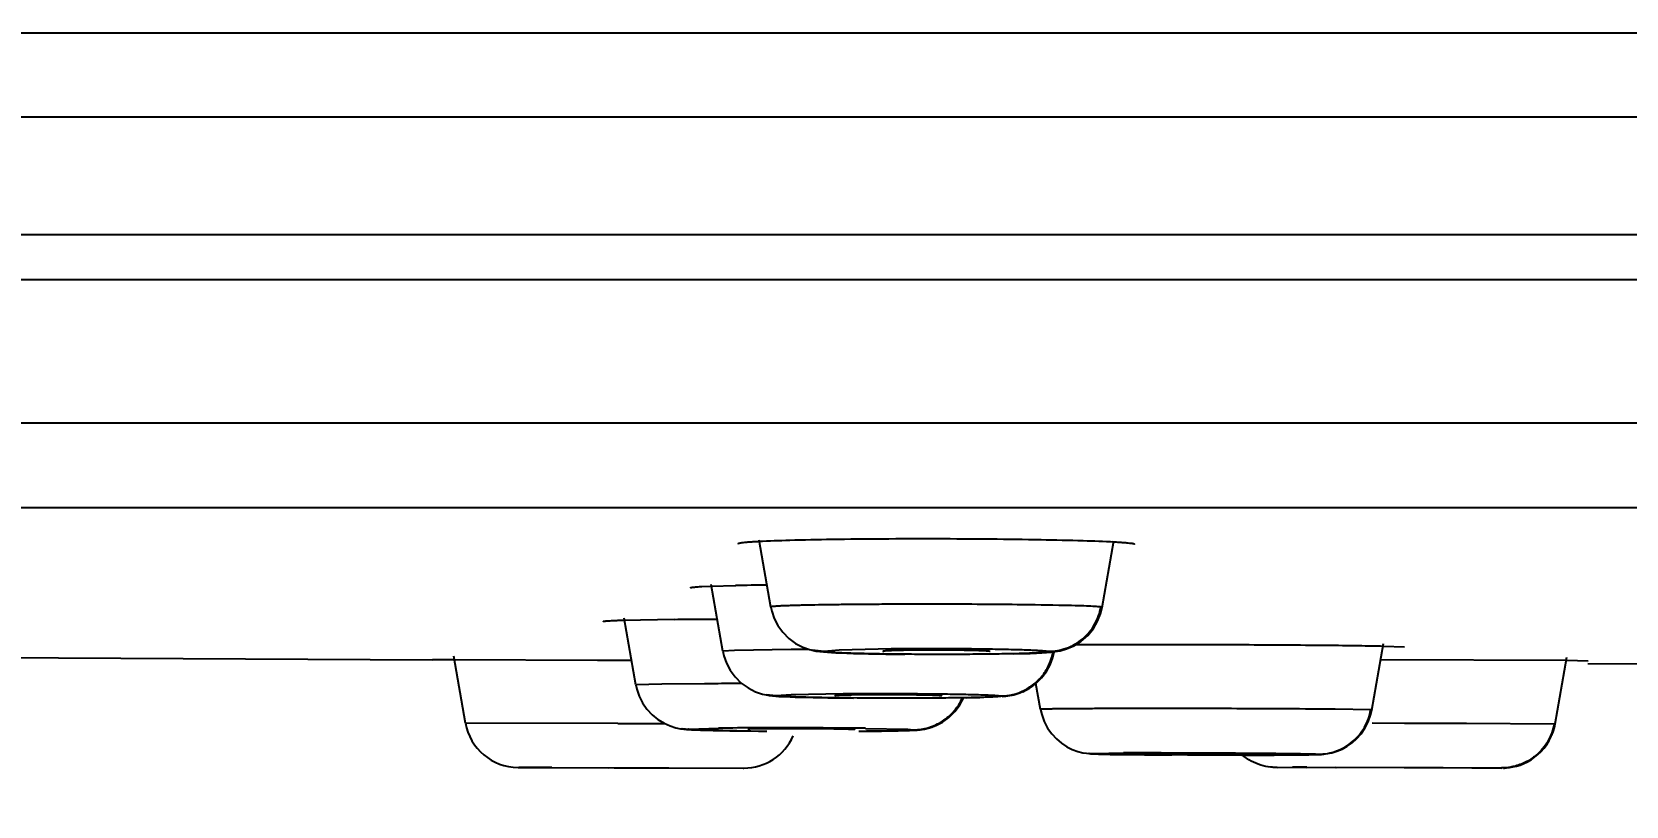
# Model space of a CAD drawing. Header units: millimetres. Extents: x 1236 to 1656, y -100 to 494.
# Drawn here: x 1374.68 to 1377.652, y 390.348 to 391.792 of the extents above; entities that cross this region are included whole.
import ezdxf

# ---------------------------------------------------------------- set-up
doc = ezdxf.new("R2010")
doc.units = ezdxf.units.MM
doc.header["$LTSCALE"] = 0.1
doc.layers.add('DIM', color=3, linetype='Continuous')
doc.styles.get("Standard").update_dxf_attribs({"font": 'arial.ttf'})
doc.dimstyles.new('ISO-25', dxfattribs={"dimtxt": 2.5, "dimasz": 2.5, "dimexe": 1.25, "dimexo": 0.625, "dimtad": 1, "dimlfac": 5, "dimtxsty": 'Standard', "dimcen": 2.5, "dimadec": 0, "dimazin": 0, "dimtfac": 1, "dimtmove": 0, "dimatfit": 3, "dimfxl": 0, "dimarcsym": 0})

# ---------------------------------------------------------------- blocks, each defined once
blk = doc.blocks.new('*D46')
at = {"layer": 'Defpoints', "color": 0}
for p in [(1353.4582, 391.7923), (1406.9365, 391.792), (1406.9365, 381.2448)]:
    blk.add_point(p, dxfattribs=at)
at = {"layer": 'DIM', "color": 0, "lineweight": -2}
for p, q in [((1353.4582, 391.1673), (1353.4582, 379.9948)), ((1406.9365, 391.167), (1406.9365, 379.9948)), ((1355.9582, 381.2448), (1404.4365, 381.2448))]:
    blk.add_line(p, q, dxfattribs=at)
at = {"layer": 'DIM', "color": 0}
for points in [[(1355.9582, 381.6614), (1355.9582, 380.8281), (1353.4582, 381.2448)], [(1404.4365, 381.6614), (1404.4365, 380.8281), (1406.9365, 381.2448)]]:
    blk.add_solid(points, dxfattribs=at)
at = {"layer": 'DIM', "color": 0, "insert": (1399.1948, 383.1462), "char_height": 2.5, "attachment_point": 5}
blk.add_mtext('267.5', dxfattribs=at)

msp = doc.modelspace()

# ---------------------------------------------------------------- linework, layer by layer
for p, q in [((1380.1973, 391.7901), (1365.5215, 391.7901)), ((1370.339, 391.6333), (1380.1973, 391.6338)), ((1380.1973, 391.4134), (1370.3893, 391.4134)), ((1406.512, 391.3297), (1353.8824, 391.3297)), ((1375.0915, 391.0624), (1374.2653, 391.0625)), ((1375.1407, 391.0624), (1375.0915, 391.0624)), ((1375.1902, 391.0624), (1375.1407, 391.0624)), ((1375.955, 391.0623), (1375.1902, 391.0624)), ((1375.9956, 391.0623), (1375.955, 391.0623)), ((1376.2059, 391.0623), (1375.9956, 391.0623)), ((1376.2304, 391.0623), (1376.2059, 391.0623)), ((1376.2674, 391.0623), (1376.2304, 391.0623)), ((1376.4055, 391.0623), (1376.2674, 391.0623)), ((1376.4489, 391.0623), (1376.4055, 391.0623)), ((1376.4635, 391.0623), (1376.4489, 391.0623)), ((1376.5431, 391.0623), (1376.4635, 391.0623)), ((1376.5604, 391.0623), (1376.5431, 391.0623)), ((1376.6037, 391.0623), (1376.5604, 391.0623)), ((1376.7367, 391.0623), (1376.6037, 391.0623)), ((1376.7773, 391.0623), (1376.7367, 391.0623)), ((1377.5086, 391.0622), (1376.7773, 391.0623)), ((1377.5484, 391.0622), (1377.5086, 391.0622)), ((1377.8627, 391.0622), (1377.5484, 391.0622)), ((1368.0303, 390.9056), (1380.1973, 390.9045)), ((1376.0575, 390.7191), (1376.0356, 390.8437)), ((1376.6751, 390.7185), (1376.697, 390.8426)), ((1375.9457, 390.7576), (1375.9288, 390.7568)), ((1375.992, 390.759), (1375.9457, 390.7576)), ((1375.9682, 390.6365), (1375.9462, 390.7612)), ((1375.8773, 390.6956), (1375.7836, 390.694)), ((1375.806, 390.5737), (1375.784, 390.6985)), ((1375.9571, 390.6961), (1375.9295, 390.696)), ((1376.0575, 390.7191), (1376.0575, 390.7191)), ((1376.6723, 390.7066), (1376.6751, 390.7184)), ((1376.6751, 390.7185), (1376.6731, 390.7191)), ((1375.9898, 390.638), (1375.9682, 390.6365)), ((1375.9682, 390.6365), (1375.9682, 390.6365)), ((1376.0956, 390.6398), (1375.9898, 390.638)), ((1376.1283, 390.64), (1376.0956, 390.6398)), ((1376.1343, 390.6386), (1376.134, 390.6386)), ((1376.1571, 390.6359), (1376.1343, 390.6386)), ((1376.1568, 390.6371), (1376.1849, 390.6394)), ((1376.1849, 390.6394), (1376.2817, 390.6415)), ((1376.2664, 390.6363), (1376.2673, 390.636)), ((1376.4664, 390.636), (1376.4655, 390.6363)), ((1376.5833, 390.625), (1376.5858, 390.6355)), ((1377.178, 390.527), (1377.1999, 390.6509)), ((1377.2393, 390.644), (1377.2001, 390.6457)), ((1373.9101, 390.6284), (1375.4268, 390.6206)), ((1375.4663, 390.6205), (1375.4268, 390.6206)), ((1375.4882, 390.5026), (1375.4662, 390.6276)), ((1375.7341, 390.6195), (1375.4663, 390.6205)), ((1375.798, 390.6192), (1375.7341, 390.6195)), ((1376.51, 390.6319), (1376.5265, 390.6323)), ((1377.5419, 390.6192), (1377.1945, 390.6209)), ((1377.52, 390.5014), (1377.5419, 390.6254)), ((1377.5813, 390.6184), (1377.5419, 390.6192)), ((1375.8543, 390.5754), (1375.806, 390.5737)), ((1375.9341, 390.5761), (1375.8543, 390.5754)), ((1376.0032, 390.5763), (1375.9846, 390.5763)), ((1376.5603, 390.5282), (1376.5518, 390.5764)), ((1376.049, 390.5552), (1376.0489, 390.5552)), ((1376.0677, 390.5534), (1376.049, 390.5552)), ((1376.0674, 390.5543), (1376.0957, 390.5561)), ((1376.0957, 390.5561), (1376.1927, 390.5576)), ((1376.1771, 390.5536), (1376.1779, 390.5533)), ((1376.3771, 390.5531), (1376.3763, 390.5534)), ((1376.489, 390.5521), (1376.4956, 390.5528)), ((1376.5068, 390.5546), (1376.5076, 390.5547)), ((1377.1762, 390.5272), (1377.1097, 390.5284)), ((1377.1758, 390.5173), (1377.178, 390.527)), ((1377.178, 390.527), (1377.1762, 390.5272)), ((1375.772, 390.5019), (1375.4882, 390.5026)), ((1375.772, 390.5019), (1375.8602, 390.5016)), ((1375.892, 390.4917), (1375.8913, 390.4918)), ((1375.9054, 390.4907), (1375.892, 390.4917)), ((1375.9052, 390.4915), (1375.9602, 390.4931)), ((1375.9161, 390.4901), (1375.9054, 390.4908)), ((1375.9944, 390.4882), (1375.9161, 390.4901)), ((1375.9597, 390.4888), (1375.9701, 390.4886)), ((1376.0184, 390.4912), (1376.0149, 390.4908)), ((1376.0149, 390.4908), (1376.0157, 390.4906)), ((1376.1089, 390.492), (1376.0184, 390.4912)), ((1376.2149, 390.4902), (1376.2142, 390.4904)), ((1376.215, 390.4902), (1376.2149, 390.4902)), ((1376.2343, 390.4928), (1376.3129, 390.491)), ((1376.3135, 390.4889), (1376.2356, 390.4875)), ((1376.3129, 390.491), (1376.3237, 390.4903)), ((1376.3239, 390.4896), (1376.3135, 390.4889)), ((1376.3388, 390.4906), (1376.339, 390.4906)), ((1377.1786, 390.5028), (1377.2391, 390.5027)), ((1377.2391, 390.5027), (1377.2985, 390.5026)), ((1377.2985, 390.5026), (1377.3546, 390.5024)), ((1377.3546, 390.5024), (1377.5182, 390.5015)), ((1377.52, 390.5014), (1377.5182, 390.5015)), ((1377.5185, 390.4946), (1377.52, 390.5014)), ((1376.6509, 390.4457), (1376.6505, 390.4457)), ((1376.6597, 390.4453), (1376.6509, 390.4457)), ((1376.6597, 390.4453), (1376.6585, 390.4455)), ((1376.6596, 390.4458), (1376.7148, 390.4468)), ((1376.7861, 390.4433), (1376.6597, 390.4453)), ((1376.7133, 390.444), (1376.7323, 390.4438)), ((1376.7323, 390.4438), (1376.754, 390.4436)), ((1376.754, 390.4436), (1376.7783, 390.4434)), ((1376.7693, 390.4452), (1376.7699, 390.4451)), ((1376.7783, 390.4434), (1376.805, 390.4432)), ((1376.9693, 390.4447), (1376.9686, 390.4448)), ((1376.9693, 390.4447), (1376.9693, 390.4447)), ((1376.9736, 390.4429), (1376.9958, 390.443)), ((1376.9958, 390.443), (1377.0156, 390.4431)), ((1377.0156, 390.4431), (1377.0329, 390.4432)), ((1377.0781, 390.4446), (1377.0793, 390.4444)), ((1375.5863, 390.42), (1375.5875, 390.42)), ((1375.5875, 390.42), (1375.7546, 390.4194)), ((1375.5876, 390.4197), (1375.5877, 390.4197)), ((1375.6491, 390.4196), (1375.5876, 390.4197)), ((1375.6471, 390.4196), (1375.7655, 390.4193)), ((1375.7655, 390.4193), (1375.8676, 390.419)), ((1375.7655, 390.4193), (1376.0059, 390.4184)), ((1375.8676, 390.419), (1376.006, 390.4186)), ((1376.0059, 390.4184), (1376.0071, 390.4184)), ((1377.0017, 390.4197), (1376.999, 390.4197)), ((1377.0017, 390.4198), (1377.0005, 390.4199)), ((1377.0017, 390.42), (1377.0304, 390.4202)), ((1377.057, 390.4192), (1377.0017, 390.4198)), ((1377.057, 390.4203), (1377.4201, 390.4189)), ((1377.3107, 390.4191), (1377.1113, 390.4196)), ((1377.1113, 390.4196), (1377.1119, 390.4196)), ((1377.3112, 390.4191), (1377.3107, 390.4191)), ((1377.3113, 390.4191), (1377.3112, 390.4191)), ((1377.4202, 390.4187), (1377.3646, 390.4184)), ((1377.4201, 390.4189), (1377.4213, 390.4188))]:
    msp.add_line(p, q)
for points in [[(1376.0576, 390.7191), (1376.0593, 390.7112), (1376.0638, 390.6979), (1376.0705, 390.6846), (1376.0796, 390.672), (1376.0908, 390.6606), (1376.1035, 390.6513), (1376.117, 390.6443), (1376.1295, 390.6398), (1376.1343, 390.6386)], [(1376.636, 390.6553), (1376.6486, 390.6663), (1376.659, 390.6791), (1376.6669, 390.6929), (1376.6723, 390.7066)], [(1375.9682, 390.6365), (1375.9701, 390.628), (1375.9747, 390.6147), (1375.9816, 390.6013), (1375.9908, 390.5887), (1376.0022, 390.5773), (1376.0151, 390.5681), (1376.029, 390.5611), (1376.0418, 390.5568), (1376.0489, 390.5552)], [(1376.134, 390.6386), (1376.1413, 390.6371), (1376.1491, 390.636), (1376.156, 390.6353), (1376.163, 390.6347), (1376.1704, 390.6343), (1376.179, 390.6338), (1376.1887, 390.6334), (1376.1995, 390.633)], [(1376.1995, 390.633), (1376.2116, 390.6326), (1376.225, 390.6323)], [(1376.5265, 390.6323), (1376.5409, 390.6327), (1376.5529, 390.6332), (1376.5631, 390.6337), (1376.5718, 390.6343), (1376.5797, 390.6349), (1376.5877, 390.6359), (1376.5968, 390.6376), (1376.6088, 390.641), (1376.6223, 390.6468), (1376.636, 390.6553)], [(1376.225, 390.6323), (1376.2395, 390.6319), (1376.2552, 390.6316), (1376.2718, 390.6314), (1376.2892, 390.6311), (1376.3073, 390.6309)], [(1376.5517, 390.5763), (1376.5624, 390.5868), (1376.5714, 390.5987), (1376.5784, 390.6116), (1376.5833, 390.625)], [(1377.5812, 390.6138), (1377.8182, 390.6132), (1379.8271, 390.6109)], [(1375.8061, 390.5737), (1375.8077, 390.566), (1375.8121, 390.553), (1375.8184, 390.5403), (1375.8265, 390.5285), (1375.8362, 390.518), (1375.8471, 390.5092), (1375.8586, 390.5022), (1375.8699, 390.4972), (1375.8803, 390.494), (1375.889, 390.4921), (1375.892, 390.4917)], [(1376.5275, 390.5612), (1376.5398, 390.5677), (1376.5517, 390.5763)], [(1376.5342, 390.5644), (1376.5469, 390.5725), (1376.5518, 390.5767)], [(1376.049, 390.5552), (1376.0545, 390.5542), (1376.0609, 390.5534), (1376.0667, 390.5529), (1376.0725, 390.5525), (1376.0787, 390.5522), (1376.0858, 390.5519), (1376.0938, 390.5516), (1376.1029, 390.5512), (1376.113, 390.5509), (1376.1242, 390.5507), (1376.1364, 390.5504)], [(1376.1364, 390.5504), (1376.1498, 390.5501), (1376.1641, 390.5499), (1376.1792, 390.5497), (1376.1952, 390.5495), (1376.2117, 390.5493)], [(1376.3895, 390.5133), (1376.4004, 390.524), (1376.4096, 390.5363), (1376.4166, 390.5494), (1376.4167, 390.5497)], [(1376.4014, 390.5251), (1376.4099, 390.5367), (1376.4166, 390.5494), (1376.4167, 390.5497)], [(1376.4225, 390.5498), (1376.4357, 390.5501), (1376.4474, 390.5504)], [(1376.4956, 390.5528), (1376.5031, 390.5538), (1376.5068, 390.5546)], [(1376.5076, 390.5547), (1376.5104, 390.5554), (1376.5216, 390.5588), (1376.5342, 390.5644)], [(1376.3388, 390.4906), (1376.3473, 390.4922), (1376.3578, 390.4953), (1376.369, 390.4999), (1376.3804, 390.5065), (1376.3914, 390.5149), (1376.4014, 390.5251)], [(1376.5604, 390.5282), (1376.5626, 390.5184), (1376.5673, 390.5054), (1376.5736, 390.4933), (1376.5813, 390.4824), (1376.59, 390.473), (1376.5994, 390.4651), (1376.6095, 390.4585), (1376.6197, 390.4535), (1376.6299, 390.4498), (1376.639, 390.4474), (1376.646, 390.4463), (1376.6509, 390.4457)], [(1377.1501, 390.4736), (1377.1582, 390.4827), (1377.1654, 390.4932), (1377.1713, 390.5048), (1377.1758, 390.5173)], [(1375.8913, 390.4918), (1375.8956, 390.4912), (1375.9005, 390.4908), (1375.9048, 390.4905), (1375.9094, 390.4902), (1375.9143, 390.49), (1375.92, 390.4898), (1375.9263, 390.4896), (1375.9335, 390.4894), (1375.9414, 390.4891), (1375.9502, 390.4889), (1375.9597, 390.4888)], [(1375.9701, 390.4886), (1375.9813, 390.4884), (1375.9934, 390.4882), (1376.0064, 390.4881), (1376.0202, 390.4879), (1376.0348, 390.4878), (1376.0502, 390.4876)], [(1376.2216, 390.4874), (1376.2367, 390.4875), (1376.2508, 390.4876), (1376.2637, 390.4878)], [(1376.2637, 390.4878), (1376.2754, 390.4879), (1376.2859, 390.4881)], [(1376.2859, 390.4881), (1376.295, 390.4883), (1376.303, 390.4885), (1376.31, 390.4887), (1376.316, 390.4889), (1376.3212, 390.4891), (1376.3261, 390.4894), (1376.3306, 390.4897), (1376.336, 390.4903), (1376.3438, 390.4915)], [(1376.3438, 390.4915), (1376.3535, 390.4939), (1376.3651, 390.4981), (1376.3774, 390.5046), (1376.3895, 390.5133)], [(1377.4878, 390.4439), (1377.4938, 390.4497), (1377.4993, 390.456), (1377.5044, 390.4629), (1377.5089, 390.4702), (1377.5128, 390.4779), (1377.516, 390.4861), (1377.5185, 390.4946)], [(1377.5133, 390.4793), (1377.5135, 390.4798), (1377.5176, 390.4913), (1377.52, 390.5014)], [(1377.0329, 390.4432), (1377.0407, 390.4433), (1377.048, 390.4434), (1377.0547, 390.4435), (1377.0607, 390.4436), (1377.066, 390.4437), (1377.0705, 390.4438), (1377.0745, 390.4439), (1377.0779, 390.444), (1377.0811, 390.4441), (1377.0843, 390.4443), (1377.0884, 390.4447), (1377.0952, 390.4456), (1377.1036, 390.4473), (1377.1129, 390.4501), (1377.1226, 390.4542), (1377.1321, 390.4593), (1377.1413, 390.4658), (1377.1501, 390.4736)], [(1376.6505, 390.4457), (1376.6533, 390.4455), (1376.657, 390.4453), (1376.6604, 390.4451), (1376.6641, 390.445), (1376.6682, 390.4448), (1376.6728, 390.4447), (1376.6779, 390.4446), (1376.6837, 390.4445), (1376.6901, 390.4443), (1376.6972, 390.4442), (1376.7049, 390.4441), (1376.7133, 390.444)], [(1376.9358, 390.4428), (1376.949, 390.4429), (1376.9736, 390.4429)], [(1377.4235, 390.4187), (1377.4258, 390.4188), (1377.4294, 390.4191), (1377.4349, 390.4197), (1377.4413, 390.4208), (1377.4479, 390.4223), (1377.4547, 390.4244), (1377.4615, 390.4271), (1377.4683, 390.4304), (1377.475, 390.4343), (1377.4815, 390.4388), (1377.4878, 390.4439)]]:
    msp.add_lwpolyline(points)
for centre, radius, start, end in [((1376.1462, 383.8525), 6.9083, 90.80095, 91.27967), ((1376.4489, 383.8199), 6.9039, 88.69764, 89.43675), ((1376.0113, 377.062), 13.6342, 90.3435, 90.56322), ((1376.0384, 370.9699), 19.6064, 90.15748, 90.30479), ((1376.4858, 390.6522), 0.0989, 270.0346, 296.7654), ((1376.9265, 372.0127), 18.5166, 89.43291, 89.70768), ((1375.5867, 390.5198), 0.1, 189.8728, 269.7548), ((1376.0495, 383.5834), 6.9103, 90.15544, 90.74099), ((1376.0756, 378.0749), 12.4189, 89.82444, 90.20658), ((1376.0766, 377.4036), 13.0901, 89.47477, 89.83797), ((1376.1065, 380.8467), 9.647, 89.2411, 89.46512), ((1376.0074, 390.5186), 0.1, 269.8082, 336.4984), ((1376.7952, 379.5872), 10.8599, 90.0511, 90.42415), ((1377.0703, 380.2572), 10.1631, 90.07488, 90.22518)]:
    msp.add_arc(centre, radius, start, end)
for points, knots in [([(1376.0349, 390.8412), (1376.0319, 390.841), (1376.0263, 390.8407), (1376.0184, 390.8402), (1376.0117, 390.8396), (1376.0062, 390.8391), (1376.0019, 390.8386), (1375.9992, 390.8381), (1375.9975, 390.8377), (1375.9967, 390.8374), (1375.9961, 390.837), (1375.9962, 390.8368)], [0, 0, 0, 0, 0.230835, 0.432225, 0.603371, 0.7439, 0.853572, 0.932238, 0.95999, 0.980157, 1, 1, 1, 1]), ([(1376.6978, 390.8401), (1376.6785, 390.8412), (1376.6331, 390.8429), (1376.5564, 390.8446), (1376.4652, 390.8458), (1376.3664, 390.8463), (1376.2676, 390.8461), (1376.1764, 390.8452), (1376.0997, 390.8437), (1376.0542, 390.8422), (1376.0349, 390.8412)], [0, 0, 0, 0, 0.087159, 0.205864, 0.347058, 0.499941, 0.652831, 0.794043, 0.91278, 1, 1, 1, 1]), ([(1376.7364, 390.8357), (1376.7365, 390.8359), (1376.7358, 390.8363), (1376.7351, 390.8366), (1376.7334, 390.837), (1376.7307, 390.8375), (1376.7264, 390.838), (1376.7209, 390.8386), (1376.7142, 390.8391), (1376.7064, 390.8396), (1376.7008, 390.84), (1376.6978, 390.8401)], [0, 0, 0, 0, 0.0202, 0.040548, 0.068454, 0.147338, 0.257098, 0.397579, 0.568534, 0.7696, 1, 1, 1, 1]), ([(1375.9288, 390.7568), (1375.9256, 390.7567), (1375.9211, 390.7564), (1375.9156, 390.7559), (1375.9125, 390.7556), (1375.9101, 390.7553), (1375.9083, 390.7549), (1375.9073, 390.7547), (1375.9068, 390.7544), (1375.9068, 390.7542)], [0, 0, 0, 0, 0.433438, 0.604411, 0.744621, 0.85391, 0.932228, 0.979891, 1, 1, 1, 1]), ([(1376.5168, 390.7235), (1376.492, 390.7238), (1376.4406, 390.7242), (1376.3759, 390.7244), (1376.3229, 390.7244), (1376.2838, 390.7243), (1376.2461, 390.7241), (1376.2104, 390.7238), (1376.1774, 390.7235), (1376.1476, 390.723), (1376.125, 390.7226), (1376.1088, 390.7222), (1376.0983, 390.7219), (1376.089, 390.7216), (1376.0808, 390.7213), (1376.0738, 390.7209), (1376.0681, 390.7206), (1376.0636, 390.7203), (1376.0605, 390.72), (1376.0585, 390.7196), (1376.0577, 390.7194), (1376.0575, 390.7192), (1376.0575, 390.7191)], [0, 0, 0, 0, 0.162106, 0.335377, 0.422538, 0.508098, 0.590611, 0.668646, 0.740917, 0.806215, 0.863372, 0.888607, 0.911481, 0.931894, 0.949748, 0.964949, 0.977447, 0.987209, 0.994205, 0.99842, 0.999502, 1, 1, 1, 1]), ([(1376.6731, 390.7191), (1376.672, 390.7193), (1376.6693, 390.7196), (1376.6619, 390.7202), (1376.649, 390.7208), (1376.6293, 390.7215), (1376.6142, 390.7219), (1376.6058, 390.7221)], [0, 0, 0, 0, 0.049113, 0.120964, 0.330959, 0.625878, 1, 1, 1, 1]), ([(1375.7836, 390.694), (1375.7806, 390.6939), (1375.7749, 390.6938), (1375.767, 390.6935), (1375.7603, 390.6932), (1375.7548, 390.6929), (1375.7505, 390.6926), (1375.7477, 390.6923), (1375.746, 390.6921), (1375.7453, 390.6919), (1375.7448, 390.6918), (1375.7446, 390.6917), (1375.7446, 390.6916)], [0, 0, 0, 0, 0.231514, 0.433545, 0.605281, 0.746328, 0.856389, 0.935196, 0.962826, 0.982617, 0.994698, 1, 1, 1, 1]), ([(1376.5752, 390.6365), (1376.5863, 390.6365), (1376.6095, 390.6405), (1376.6404, 390.6583), (1376.6632, 390.6859), (1376.6711, 390.7081), (1376.6731, 390.7191)], [0, 0, 0, 0, 0.241522, 0.499035, 0.75713, 1, 1, 1, 1]), ([(1376.1571, 390.6359), (1376.1568, 390.636), (1376.1564, 390.6361), (1376.1559, 390.6363), (1376.1558, 390.6365), (1376.1558, 390.6367), (1376.156, 390.6369), (1376.1564, 390.637), (1376.1566, 390.6371), (1376.1568, 390.6371)], [0, 0, 0, 0, 0.371811, 0.483005, 0.552484, 0.607435, 0.69135, 0.821014, 1, 1, 1, 1]), ([(1376.2844, 390.6312), (1376.2684, 390.6314), (1376.2455, 390.6318), (1376.2166, 390.6325), (1376.1987, 390.6331), (1376.1838, 390.6337), (1376.1721, 390.6344), (1376.1636, 390.6351), (1376.1589, 390.6356), (1376.1571, 390.6359)], [0, 0, 0, 0, 0.375676, 0.538759, 0.680896, 0.798772, 0.890573, 0.957229, 1, 1, 1, 1]), ([(1376.4655, 390.6363), (1376.465, 390.6365), (1376.4636, 390.6366), (1376.4597, 390.637), (1376.4527, 390.6374), (1376.4422, 390.6378), (1376.429, 390.6381), (1376.4136, 390.6384), (1376.3966, 390.6386), (1376.3784, 390.6388), (1376.3599, 390.6388), (1376.3416, 390.6388), (1376.3241, 390.6386), (1376.3082, 390.6384), (1376.2961, 390.6382), (1376.2875, 390.6379), (1376.2821, 390.6377), (1376.2775, 390.6375), (1376.2737, 390.6373), (1376.2706, 390.6371), (1376.2686, 390.6369), (1376.2675, 390.6367), (1376.2669, 390.6366), (1376.2666, 390.6365), (1376.2664, 390.6364), (1376.2664, 390.6363)], [0, 0, 0, 0, 0.008463, 0.02126, 0.059238, 0.112634, 0.179668, 0.25781, 0.344428, 0.436481, 0.530658, 0.623657, 0.712259, 0.793267, 0.863824, 0.894444, 0.92157, 0.944915, 0.964269, 0.979524, 0.990583, 0.994513, 0.99737, 0.999163, 1, 1, 1, 1]), ([(1376.2817, 390.6415), (1376.3137, 390.6418), (1376.3617, 390.6419), (1376.4248, 390.6416), (1376.4691, 390.641), (1376.5078, 390.6402), (1376.5355, 390.6394), (1376.5532, 390.6385), (1376.5627, 390.6379), (1376.5698, 390.6373), (1376.5737, 390.6368), (1376.5752, 390.6365)], [0, 0, 0, 0, 0.326394, 0.490974, 0.64455, 0.779114, 0.886598, 0.927729, 0.960066, 0.984015, 1, 1, 1, 1]), ([(1376.5756, 390.6354), (1376.5742, 390.6351), (1376.5705, 390.6346), (1376.5638, 390.634), (1376.5547, 390.6335), (1376.5374, 390.6327), (1376.5101, 390.6319), (1376.4718, 390.6312), (1376.4277, 390.6308), (1376.3803, 390.6306), (1376.3321, 390.6308), (1376.3001, 390.631), (1376.2844, 390.6312)], [0, 0, 0, 0, 0.014808, 0.037663, 0.069036, 0.109375, 0.215868, 0.350157, 0.50411, 0.669736, 0.838166, 1, 1, 1, 1]), ([(1376.5303, 390.564), (1376.5374, 390.5675), (1376.5475, 390.5742), (1376.559, 390.5853), (1376.5689, 390.5974), (1376.5783, 390.6142), (1376.5826, 390.6288), (1376.5839, 390.636)], [0, 0, 0, 0, 0.256475, 0.38544, 0.513638, 0.763289, 1, 1, 1, 1]), ([(1376.5752, 390.6365), (1376.5755, 390.6365), (1376.576, 390.6364), (1376.5764, 390.6361), (1376.5766, 390.636), (1376.5765, 390.6358), (1376.5763, 390.6356), (1376.576, 390.6355), (1376.5757, 390.6354), (1376.5756, 390.6354)], [0, 0, 0, 0, 0.371752, 0.482989, 0.552447, 0.607407, 0.691288, 0.820908, 1, 1, 1, 1]), ([(1376.5858, 390.6355), (1376.5858, 390.6355), (1376.5858, 390.6356), (1376.5857, 390.6356), (1376.5856, 390.6357)], [0, 0, 0, 0, 0.156387, 1, 1, 1, 1]), ([(1377.2001, 390.6457), (1377.1847, 390.6461), (1377.149, 390.6467), (1377.0622, 390.6477), (1376.935, 390.6485), (1376.7788, 390.6489), (1376.6736, 390.6487), (1376.6244, 390.6484)], [0, 0, 0, 0, 0.080176, 0.186116, 0.452115, 0.743368, 1, 1, 1, 1]), ([(1376.0677, 390.5534), (1376.0674, 390.5535), (1376.067, 390.5535), (1376.0665, 390.5537), (1376.0664, 390.5538), (1376.0664, 390.554), (1376.0667, 390.5541), (1376.067, 390.5542), (1376.0673, 390.5543), (1376.0674, 390.5543)], [0, 0, 0, 0, 0.376734, 0.484707, 0.54612, 0.592991, 0.676919, 0.81189, 1, 1, 1, 1]), ([(1376.1946, 390.5496), (1376.1787, 390.5497), (1376.1498, 390.5501), (1376.116, 390.5509), (1376.0942, 390.5516), (1376.0825, 390.5521), (1376.0741, 390.5527), (1376.0695, 390.5531), (1376.0677, 390.5534)], [0, 0, 0, 0, 0.376295, 0.681756, 0.799595, 0.891244, 0.95763, 1, 1, 1, 1]), ([(1376.3763, 390.5534), (1376.3749, 390.5536), (1376.3711, 390.5538), (1376.3637, 390.5542), (1376.3532, 390.5545), (1376.3401, 390.5548), (1376.3247, 390.5551), (1376.3076, 390.5553), (1376.2895, 390.5554), (1376.2709, 390.5555), (1376.2525, 390.5554), (1376.235, 390.5553), (1376.2213, 390.5552), (1376.2112, 390.5551), (1376.2044, 390.5549), (1376.1983, 390.5548), (1376.1929, 390.5547), (1376.1883, 390.5545), (1376.1844, 390.5543), (1376.1814, 390.5542), (1376.1793, 390.554), (1376.1782, 390.5539), (1376.1776, 390.5538), (1376.1773, 390.5537), (1376.1771, 390.5536), (1376.1771, 390.5536)], [0, 0, 0, 0, 0.020758, 0.058353, 0.111472, 0.178333, 0.256401, 0.343034, 0.435182, 0.529516, 0.622718, 0.711548, 0.79279, 0.829637, 0.863566, 0.894285, 0.921501, 0.944924, 0.964341, 0.97964, 0.990721, 0.99465, 0.997493, 0.999253, 1, 1, 1, 1]), ([(1376.1927, 390.5576), (1376.2246, 390.5578), (1376.2727, 390.5579), (1376.3358, 390.5575), (1376.38, 390.557), (1376.4187, 390.5564), (1376.4463, 390.5557), (1376.464, 390.555), (1376.4735, 390.5545), (1376.4805, 390.554), (1376.4843, 390.5536), (1376.4859, 390.5534)], [0, 0, 0, 0, 0.326878, 0.491601, 0.645239, 0.779778, 0.887144, 0.92818, 0.960397, 0.984197, 1, 1, 1, 1]), ([(1376.4861, 390.5525), (1376.4847, 390.5523), (1376.4811, 390.5519), (1376.4743, 390.5514), (1376.4651, 390.551), (1376.4478, 390.5504), (1376.4205, 390.5498), (1376.3821, 390.5493), (1376.338, 390.549), (1376.2748, 390.5489), (1376.2267, 390.5492), (1376.1946, 390.5496)], [0, 0, 0, 0, 0.014872, 0.037807, 0.069262, 0.109676, 0.216283, 0.350625, 0.504565, 0.670107, 1, 1, 1, 1]), ([(1376.3237, 390.4902), (1376.3332, 390.4902), (1376.3523, 390.493), (1376.3743, 390.5032), (1376.3895, 390.5148), (1376.403, 390.5285), (1376.4108, 390.5409), (1376.4147, 390.5497)], [0, 0, 0, 0, 0.248702, 0.498627, 0.623821, 0.74915, 1, 1, 1, 1]), ([(1376.4859, 390.5534), (1376.4862, 390.5534), (1376.4866, 390.5533), (1376.487, 390.5531), (1376.4872, 390.553), (1376.4871, 390.5528), (1376.4869, 390.5527), (1376.4866, 390.5526), (1376.4863, 390.5525), (1376.4861, 390.5525)], [0, 0, 0, 0, 0.376678, 0.484701, 0.546091, 0.592974, 0.676859, 0.811779, 1, 1, 1, 1]), ([(1377.0209, 390.5291), (1376.9961, 390.5292), (1376.9447, 390.5295), (1376.88, 390.5296), (1376.8269, 390.5297), (1376.7877, 390.5297), (1376.7499, 390.5297), (1376.7142, 390.5297), (1376.681, 390.5296), (1376.6511, 390.5295), (1376.6283, 390.5293), (1376.6121, 390.5292), (1376.6016, 390.5291), (1376.5922, 390.529), (1376.5839, 390.5289), (1376.5769, 390.5288), (1376.5718, 390.5287), (1376.5684, 390.5286), (1376.5663, 390.5286), (1376.5645, 390.5285), (1376.563, 390.5284), (1376.5619, 390.5284), (1376.561, 390.5283), (1376.5607, 390.5282), (1376.5603, 390.5282), (1376.5603, 390.5282)], [0, 0, 0, 0, 0.161632, 0.334628, 0.421724, 0.507262, 0.589794, 0.667885, 0.740243, 0.805654, 0.862945, 0.888252, 0.9112, 0.931688, 0.949616, 0.964891, 0.977459, 0.982716, 0.987284, 0.991158, 0.994334, 0.996808, 0.998575, 0.999635, 1, 1, 1, 1]), ([(1377.0781, 390.4446), (1377.0896, 390.4446), (1377.1128, 390.4487), (1377.1434, 390.4664), (1377.1661, 390.4936), (1377.1742, 390.5158), (1377.1762, 390.5272)], [0, 0, 0, 0, 0.249134, 0.499106, 0.749586, 1, 1, 1, 1]), ([(1375.9054, 390.4908), (1375.9051, 390.4908), (1375.9047, 390.4909), (1375.9043, 390.491), (1375.9041, 390.4911), (1375.9042, 390.4913), (1375.9044, 390.4913), (1375.9048, 390.4914), (1375.9051, 390.4914), (1375.9052, 390.4915)], [0, 0, 0, 0, 0.380447, 0.484892, 0.537513, 0.576364, 0.661495, 0.802467, 1, 1, 1, 1]), ([(1376.2142, 390.4904), (1376.2129, 390.4905), (1376.2091, 390.4907), (1376.2017, 390.491), (1376.1913, 390.4913), (1376.1782, 390.4915), (1376.1628, 390.4917), (1376.1395, 390.4919), (1376.1213, 390.492), (1376.1089, 390.492)], [0, 0, 0, 0, 0.038358, 0.108784, 0.208788, 0.334997, 0.482601, 0.646589, 1, 1, 1, 1]), ([(1376.3237, 390.4903), (1376.324, 390.4902), (1376.3244, 390.4901), (1376.3248, 390.49), (1376.325, 390.4899), (1376.3249, 390.4898), (1376.3246, 390.4897), (1376.3243, 390.4896), (1376.324, 390.4896), (1376.3239, 390.4896)], [0, 0, 0, 0, 0.380393, 0.484893, 0.53749, 0.576357, 0.661438, 0.802351, 1, 1, 1, 1]), ([(1377.5182, 390.5015), (1377.5162, 390.4901), (1377.5101, 390.4734), (1377.4969, 390.4544), (1377.4886, 390.4461), (1377.4842, 390.4424)], [0, 0, 0, 0, 0.499027, 0.749897, 1, 1, 1, 1]), ([(1376.9686, 390.4448), (1376.9673, 390.4449), (1376.9635, 390.445), (1376.9563, 390.4452), (1376.9459, 390.4454), (1376.9271, 390.4456), (1376.9056, 390.4458), (1376.8822, 390.4459), (1376.8636, 390.446), (1376.8451, 390.446), (1376.8276, 390.446), (1376.8137, 390.4459), (1376.8036, 390.4459), (1376.7968, 390.4458), (1376.7906, 390.4458), (1376.7852, 390.4457), (1376.7805, 390.4457), (1376.7766, 390.4456), (1376.7739, 390.4455), (1376.7721, 390.4455), (1376.7711, 390.4454), (1376.7704, 390.4454), (1376.7698, 390.4454), (1376.7695, 390.4453), (1376.7693, 390.4453), (1376.7693, 390.4452)], [0, 0, 0, 0, 0.019784, 0.056613, 0.109171, 0.175675, 0.340228, 0.43255, 0.527181, 0.620773, 0.710045, 0.79174, 0.828807, 0.862945, 0.893858, 0.92125, 0.944827, 0.964369, 0.979761, 0.985867, 0.990895, 0.994832, 0.997666, 0.999385, 1, 1, 1, 1]), ([(1376.7855, 390.4471), (1376.8174, 390.4471), (1376.8655, 390.4471), (1376.9286, 390.4468), (1376.9728, 390.4465), (1377.0113, 390.4461), (1377.042, 390.4457), (1377.0634, 390.4452), (1377.0743, 390.4449), (1377.0781, 390.4446)], [0, 0, 0, 0, 0.327813, 0.492804, 0.646552, 0.781031, 0.888163, 0.961002, 1, 1, 1, 1]), ([(1377.0782, 390.4442), (1377.0745, 390.444), (1377.0637, 390.4437), (1377.0426, 390.4433), (1377.0121, 390.4431), (1376.9736, 390.4429), (1376.9294, 390.4428), (1376.8663, 390.4429), (1376.8181, 390.4431), (1376.7861, 390.4433)], [0, 0, 0, 0, 0.038163, 0.110364, 0.217198, 0.351637, 0.505534, 0.670887, 1, 1, 1, 1]), ([(1376.999, 390.4197), (1376.9959, 390.4198), (1376.9864, 390.4204), (1376.9707, 390.4237), (1376.9527, 390.4313), (1376.9419, 390.4386), (1376.9369, 390.4428)], [0, 0, 0, 0, 0.138379, 0.421497, 0.710541, 1, 1, 1, 1]), ([(1377.4842, 390.4424), (1377.4783, 390.4374), (1377.4653, 390.4288), (1377.4507, 390.4235), (1377.4432, 390.4218)], [0, 0, 0, 0, 0.499646, 1, 1, 1, 1]), ([(1377.4432, 390.4218), (1377.4413, 390.4213), (1377.4337, 390.4197), (1377.4259, 390.419), (1377.4201, 390.419)], [0, 0, 0, 0, 0.251208, 1, 1, 1, 1])]:
    msp.add_open_spline(points, degree=3, knots=knots)

# ---------------------------------------------------------------- dimensions: what is measured, and where the dimension line sits
at = {"layer": 'DIM'}
dim = msp.add_linear_dim(base=(1406.9365, 381.2448), p1=(1353.4582, 391.7923), p2=(1406.9365, 391.792), text='267.5', dimstyle='ISO-25', dxfattribs=at)
dim.commit()
dim.dimension.update_dxf_attribs({"geometry": '*D46', "text_midpoint": (1399.1948, 381.2448), "dimtype": 160})

doc.saveas('drawing.dxf')
